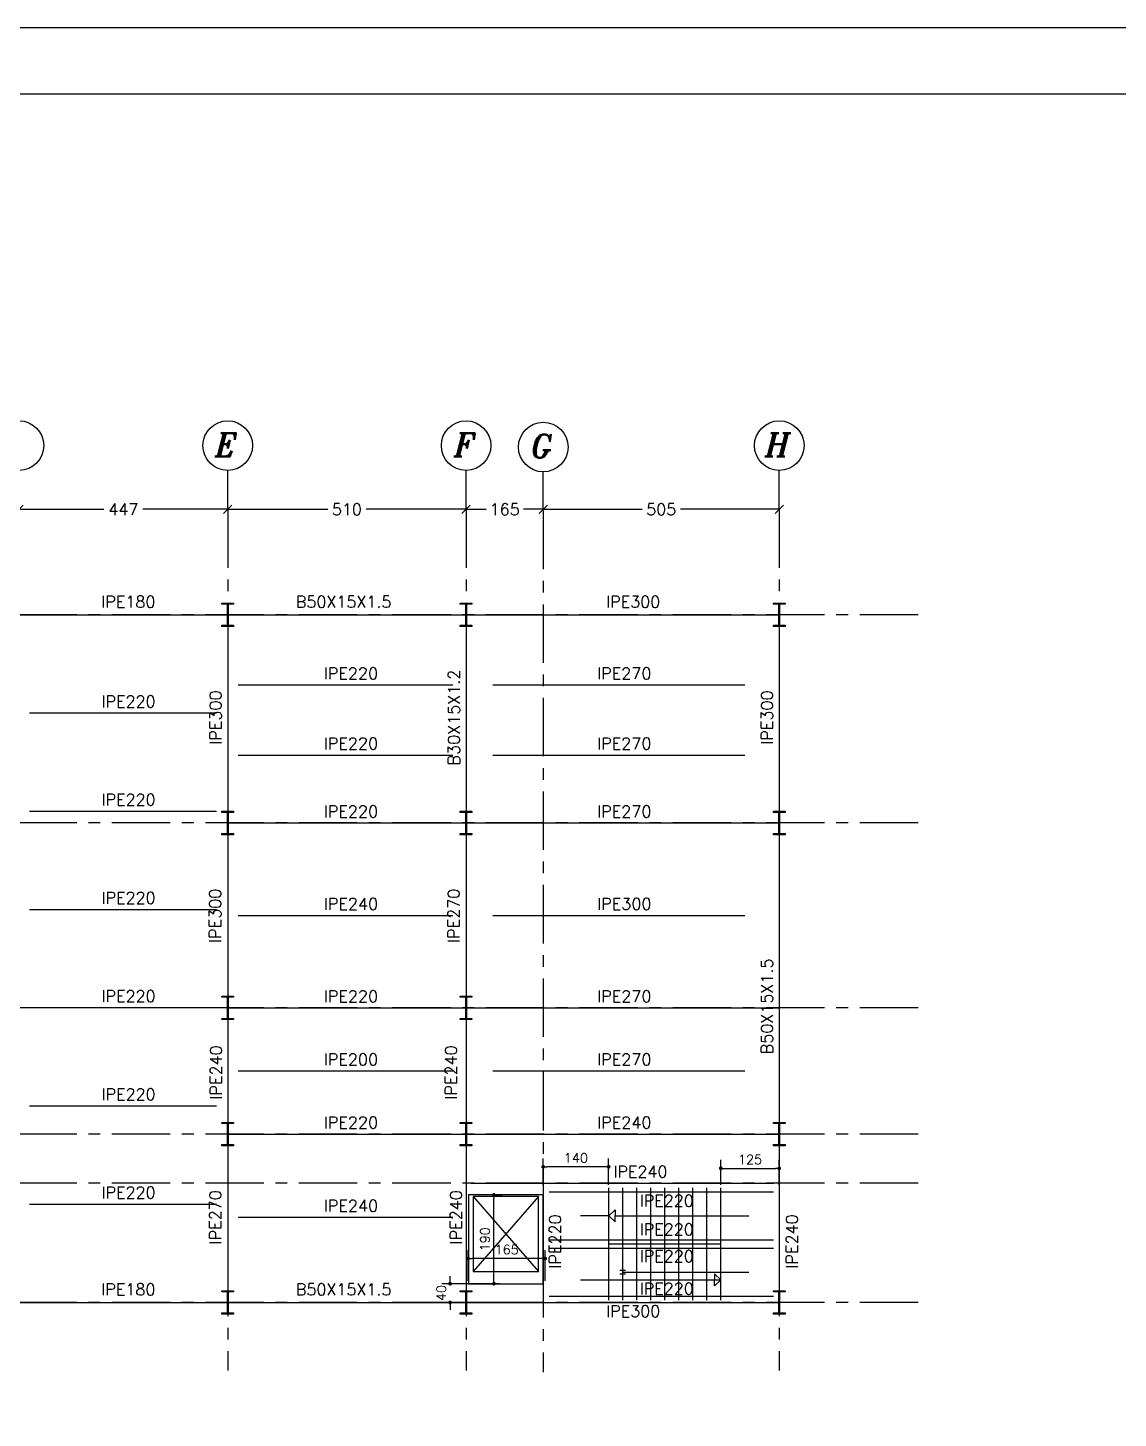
# Model space of a CAD drawing. Header units: inches. Extents: x 1387 to 2676, y -3005 to -2136.
# Drawn here: x 2480.74 to 2504.07, y -2680.13 to -2650.4 of the extents above; entities that cross this region are included whole.
import ezdxf
from ezdxf.enums import TextEntityAlignment as Align

# ---------------------------------------------------------------- set-up
doc = ezdxf.new("R2010")
doc.units = ezdxf.units.IN
doc.header["$MEASUREMENT"] = 0
doc.linetypes.add('CENTER', pattern=[2, 1.25, -0.25, 0.25, -0.25])
doc.linetypes.add('DASHDOTX2', pattern=[2, 1, -0.5, 0, -0.5])
for name, color, linetype in [('1', 1, 'Continuous'), ('3G', 3, 'Continuous'), ('4', 4, 'Continuous'), ('6M', 6, 'Continuous'), ('AA-IPE300', 27, 'Continuous'), ('Ax', 1, 'DASHDOTX2'), ('AXE', 1, 'CENTER'), ('DIM', 8, 'Continuous'), ('lateral brace', 5, 'Continuous'), ('Layer4', 118, 'Continuous'), ('MEMBER TEXT', 7, 'Continuous'), ('text1', 255, 'Continuous')]:
    doc.layers.add(name, color=color, linetype=linetype)
doc.styles.add('ITALICT', font='italict')
doc.styles.add('ROMANS', font='ROMANS')
doc.styles.add('ROMANT', font='romant')
doc.dimstyles.new('1-10-2', dxfattribs={"dimtxt": 0.2, "dimasz": 0.08, "dimexe": 0.18, "dimexo": 0.0625, "dimgap": 0.09, "dimtad": 1, "dimdec": 1, "dimlfac": 100, "dimdsep": 46, "dimtxsty": 'ROMANT', "dimblk": 'DOT', "dimcen": 0.09, "dimclrd": 1, "dimclre": 1, "dimclrt": 3, "dimadec": 0, "dimazin": 0, "dimtfac": 1, "dimtdec": 1, "dimtix": 1, "dimtofl": 0, "dimtmove": 2, "dimatfit": 3, "dimldrblk": 'DOT', "dimfxl": 1, "dimtolj": 1, "dimarcsym": 0})
doc.dimstyles.new('1-100r', dxfattribs={"dimscale": 0, "dimtxt": 0.25, "dimasz": 0.18, "dimexe": 0.18, "dimexo": 0.0625, "dimgap": 0.09, "dimtad": 0, "dimdec": 0, "dimlfac": 100, "dimzin": 0, "dimdsep": 46, "dimtxsty": 'ROMANT', "dimblk": 'OBLIQUE', "dimcen": 0.09, "dimclrd": 1, "dimclre": 1, "dimclrt": 2, "dimadec": 0, "dimazin": 0, "dimtfac": 1, "dimtdec": 0, "dimtofl": 0, "dimtmove": 2, "dimatfit": 3, "dimldrblk": 'OBLIQUE', "dimfxl": 0.18, "dimtolj": 1, "dimtzin": 0, "dimarcsym": 0})

# ---------------------------------------------------------------- blocks, each defined once
blk = doc.blocks.new('_Oblique')
at = {"color": 0, "linetype": 'ByBlock', "lineweight": -2}
blk.add_line((-0.5, -0.5), (0.5, 0.5), dxfattribs=at)
blk = doc.blocks.new('*D382')
at = {"layer": 'Defpoints', "color": 0, "ltscale": 0.05, "transparency": 16777216}
for p in [(2480.555, -2660.697), (2485.021, -2660.697), (2485.021, -2660.697)]:
    blk.add_point(p, dxfattribs=at)
at = {"layer": 'Layer4', "color": 1, "lineweight": -2, "ltscale": 0.05, "transparency": 16777216}
for p, q in [((2480.555, -2660.635), (2480.555, -2660.517)), ((2480.555, -2660.697), (2482.371, -2660.697)), ((2485.021, -2660.697), (2483.206, -2660.697)), ((2485.021, -2660.635), (2485.021, -2660.517))]:
    blk.add_line(p, q, dxfattribs=at)
at = {"layer": 'Layer4', "color": 1, "lineweight": -2, "ltscale": 0.05, "transparency": 16777216, "xscale": 0.18, "yscale": 0.18, "zscale": 0.18, "rotation": 180}
blk.add_blockref('_Oblique', (2480.555, -2660.697), dxfattribs=at)
at = {"layer": 'Layer4', "color": 1, "lineweight": -2, "ltscale": 0.05, "transparency": 16777216, "xscale": 0.18, "yscale": 0.18, "zscale": 0.18}
blk.add_blockref('_Oblique', (2485.021, -2660.697), dxfattribs=at)
at = {"layer": 'Layer4', "color": 2, "ltscale": 0.05, "transparency": 16777216, "insert": (2482.788, -2660.697), "char_height": 0.25, "attachment_point": 5, "style": 'ROMANT'}
blk.add_mtext('\\A1;447', dxfattribs=at)
blk = doc.blocks.new('*D375')
at = {"layer": 'Defpoints', "color": 0, "ltscale": 0.05, "transparency": 16777216}
for p in [(2485.021, -2660.697), (2490.121, -2660.697), (2490.121, -2660.697)]:
    blk.add_point(p, dxfattribs=at)
at = {"layer": 'Layer4', "color": 1, "lineweight": -2, "ltscale": 0.05, "transparency": 16777216}
for p, q in [((2485.021, -2660.635), (2485.021, -2660.517)), ((2485.021, -2660.697), (2487.16, -2660.697)), ((2490.121, -2660.697), (2487.983, -2660.697)), ((2490.121, -2660.635), (2490.121, -2660.517))]:
    blk.add_line(p, q, dxfattribs=at)
at = {"layer": 'Layer4', "color": 1, "lineweight": -2, "ltscale": 0.05, "transparency": 16777216, "xscale": 0.18, "yscale": 0.18, "zscale": 0.18, "rotation": 180}
blk.add_blockref('_Oblique', (2485.021, -2660.697), dxfattribs=at)
at = {"layer": 'Layer4', "color": 1, "lineweight": -2, "ltscale": 0.05, "transparency": 16777216, "xscale": 0.18, "yscale": 0.18, "zscale": 0.18}
blk.add_blockref('_Oblique', (2490.121, -2660.697), dxfattribs=at)
at = {"layer": 'Layer4', "color": 2, "ltscale": 0.05, "transparency": 16777216, "insert": (2487.571, -2660.697), "char_height": 0.25, "attachment_point": 5, "style": 'ROMANT'}
blk.add_mtext('\\A1;510', dxfattribs=at)
blk = doc.blocks.new('*D383')
at = {"layer": 'Defpoints', "color": 0, "ltscale": 0.05, "transparency": 16777216}
for p in [(2491.771, -2660.697), (2496.821, -2660.697), (2496.821, -2660.697)]:
    blk.add_point(p, dxfattribs=at)
at = {"layer": 'Layer4', "color": 1, "lineweight": -2, "ltscale": 0.05, "transparency": 16777216}
for p, q in [((2491.771, -2660.635), (2491.771, -2660.517)), ((2491.771, -2660.697), (2493.885, -2660.697)), ((2496.821, -2660.697), (2494.708, -2660.697)), ((2496.821, -2660.635), (2496.821, -2660.517))]:
    blk.add_line(p, q, dxfattribs=at)
at = {"layer": 'Layer4', "color": 1, "lineweight": -2, "ltscale": 0.05, "transparency": 16777216, "xscale": 0.18, "yscale": 0.18, "zscale": 0.18, "rotation": 180}
blk.add_blockref('_Oblique', (2491.771, -2660.697), dxfattribs=at)
at = {"layer": 'Layer4', "color": 1, "lineweight": -2, "ltscale": 0.05, "transparency": 16777216, "xscale": 0.18, "yscale": 0.18, "zscale": 0.18}
blk.add_blockref('_Oblique', (2496.821, -2660.697), dxfattribs=at)
at = {"layer": 'Layer4', "color": 2, "ltscale": 0.05, "transparency": 16777216, "insert": (2494.296, -2660.697), "char_height": 0.25, "attachment_point": 5, "style": 'ROMANT'}
blk.add_mtext('\\A1;505', dxfattribs=at)
blk = doc.blocks.new('*D378')
at = {"layer": 'Defpoints', "color": 0, "ltscale": 0.05, "transparency": 16777216}
for p in [(2490.121, -2660.697), (2490.121, -2660.697), (2491.771, -2660.729)]:
    blk.add_point(p, dxfattribs=at)
at = {"layer": 'Layer4', "color": 1, "lineweight": -2, "ltscale": 0.05, "transparency": 16777216}
for p, q in [((2490.121, -2660.635), (2490.121, -2660.517)), ((2490.121, -2660.697), (2490.547, -2660.697)), ((2491.771, -2660.697), (2491.346, -2660.697)), ((2491.771, -2660.667), (2491.771, -2660.517))]:
    blk.add_line(p, q, dxfattribs=at)
at = {"layer": 'Layer4', "color": 1, "lineweight": -2, "ltscale": 0.05, "transparency": 16777216, "xscale": 0.18, "yscale": 0.18, "zscale": 0.18, "rotation": 180}
blk.add_blockref('_Oblique', (2490.121, -2660.697), dxfattribs=at)
at = {"layer": 'Layer4', "color": 1, "lineweight": -2, "ltscale": 0.05, "transparency": 16777216, "xscale": 0.18, "yscale": 0.18, "zscale": 0.18}
blk.add_blockref('_Oblique', (2491.771, -2660.697), dxfattribs=at)
at = {"layer": 'Layer4', "color": 2, "ltscale": 0.05, "transparency": 16777216, "insert": (2490.946, -2660.697), "char_height": 0.25, "attachment_point": 5, "style": 'ROMANT'}
blk.add_mtext('\\A1;165', dxfattribs=at)
blk = doc.blocks.new('DOT')
at = {"layer": 'DIM', "color": 0, "linetype": 'ByBlock'}
blk.add_line((-0.5, 0), (-1, 0), dxfattribs=at)
at = {"layer": 'DIM', "color": 0, "linetype": 'ByBlock', "const_width": 0.5}
blk.add_lwpolyline([(-0.25, 0, 1), (0.25, 0, 1)], format="xyb", close=True, dxfattribs=at)
blk = doc.blocks.new('*D497')
at = {"color": 1, "lineweight": -2, "transparency": 16777216}
for p, q in [((2490.164, -2677.195), (2490.164, -2676.538)), ((2491.734, -2676.718), (2490.244, -2676.718)), ((2491.814, -2677.195), (2491.814, -2676.538))]:
    blk.add_line(p, q, dxfattribs=at)
at = {"layer": 'Defpoints', "color": 0, "transparency": 16777216}
for p in [(2490.164, -2676.718), (2490.164, -2677.257), (2491.814, -2677.257)]:
    blk.add_point(p, dxfattribs=at)
at = {"color": 1, "lineweight": -2, "transparency": 16777216, "xscale": 0.08, "yscale": 0.08, "zscale": 0.08, "rotation": 180}
blk.add_blockref('DOT', (2490.164, -2676.718), dxfattribs=at)
at = {"color": 1, "lineweight": -2, "transparency": 16777216, "xscale": 0.08, "yscale": 0.08, "zscale": 0.08}
blk.add_blockref('DOT', (2491.814, -2676.718), dxfattribs=at)
at = {"color": 3, "transparency": 16777216, "insert": (2490.989, -2676.528), "char_height": 0.2, "attachment_point": 5, "style": 'ROMANT'}
blk.add_mtext('\\A1;165', dxfattribs=at)
blk = doc.blocks.new('_Dot')
at = {"layer": 'DIM', "color": 0, "lineweight": -2}
blk.add_line((-0.5, 0), (-1, 0), dxfattribs=at)
at = {"layer": 'DIM', "color": 0, "const_width": 0.5}
blk.add_lwpolyline([(-0.25, 0, 1), (0.25, 0, 1)], format="xyb", close=True, dxfattribs=at)
blk = doc.blocks.new('*D498')
at = {"color": 1, "lineweight": -2, "transparency": 16777216}
for p, q in [((2490.715, -2677.177), (2490.715, -2675.437)), ((2490.749, -2675.357), (2490.895, -2675.357)), ((2490.749, -2677.257), (2490.895, -2677.257))]:
    blk.add_line(p, q, dxfattribs=at)
at = {"layer": 'Defpoints', "color": 0, "transparency": 16777216}
for p in [(2490.687, -2675.357), (2490.715, -2675.357), (2490.687, -2677.257)]:
    blk.add_point(p, dxfattribs=at)
at = {"color": 1, "lineweight": -2, "transparency": 16777216, "xscale": 0.08, "yscale": 0.08, "zscale": 0.08}
for p, rotation in [((2490.715, -2675.357), 90), ((2490.715, -2677.257), 270)]:
    blk.add_blockref('DOT', p, dxfattribs=dict(at, rotation=rotation))
at = {"color": 3, "transparency": 16777216, "insert": (2490.525, -2676.307), "char_height": 0.2, "attachment_point": 5, "rotation": 90, "style": 'ROMANT'}
blk.add_mtext('\\A1;190', dxfattribs=at)
blk = doc.blocks.new('*D499')
at = {"color": 1, "lineweight": -2, "transparency": 16777216}
for p, q in [((2489.779, -2677.177), (2489.779, -2677.097)), ((2490.833, -2677.257), (2489.599, -2677.257)), ((2490.833, -2677.657), (2489.599, -2677.657)), ((2489.779, -2677.737), (2489.779, -2677.817))]:
    blk.add_line(p, q, dxfattribs=at)
at = {"layer": 'Defpoints', "color": 0, "transparency": 16777216}
for p in [(2490.895, -2677.257), (2489.779, -2677.657), (2490.895, -2677.657)]:
    blk.add_point(p, dxfattribs=at)
at = {"color": 1, "lineweight": -2, "transparency": 16777216, "xscale": 0.08, "yscale": 0.08, "zscale": 0.08}
for p, rotation in [((2489.779, -2677.257), 270), ((2489.779, -2677.657), 90)]:
    blk.add_blockref('DOT', p, dxfattribs=dict(at, rotation=rotation))
at = {"color": 3, "transparency": 16777216, "insert": (2489.589, -2677.457), "char_height": 0.2, "attachment_point": 5, "rotation": 90, "style": 'ROMANT'}
blk.add_mtext('\\A1;40', dxfattribs=at)
blk = doc.blocks.new('*D503')
at = {"color": 1, "lineweight": -2, "transparency": 16777216}
for p, q in [((2491.771, -2675.145), (2491.771, -2674.577)), ((2493.171, -2675.145), (2493.171, -2674.577)), ((2493.091, -2674.757), (2491.851, -2674.757))]:
    blk.add_line(p, q, dxfattribs=at)
at = {"layer": 'Defpoints', "color": 0, "transparency": 16777216}
for p in [(2491.771, -2674.757), (2491.771, -2675.207), (2493.171, -2675.207)]:
    blk.add_point(p, dxfattribs=at)
at = {"color": 1, "lineweight": -2, "transparency": 16777216, "xscale": 0.08, "yscale": 0.08, "zscale": 0.08, "rotation": 180}
blk.add_blockref('DOT', (2491.771, -2674.757), dxfattribs=at)
at = {"color": 1, "lineweight": -2, "transparency": 16777216, "xscale": 0.08, "yscale": 0.08, "zscale": 0.08}
blk.add_blockref('DOT', (2493.171, -2674.757), dxfattribs=at)
at = {"color": 3, "transparency": 16777216, "insert": (2492.471, -2674.567), "char_height": 0.2, "attachment_point": 5, "style": 'ROMANT'}
blk.add_mtext('\\A1;140', dxfattribs=at)
blk = doc.blocks.new('*D504')
at = {"color": 1, "lineweight": -2, "transparency": 16777216}
for p, q in [((2495.571, -2675.145), (2495.571, -2674.61)), ((2496.821, -2675.145), (2496.821, -2674.61)), ((2495.651, -2674.79), (2496.741, -2674.79))]:
    blk.add_line(p, q, dxfattribs=at)
at = {"layer": 'Defpoints', "color": 0, "transparency": 16777216}
for p in [(2496.821, -2674.79), (2495.571, -2675.207), (2496.821, -2675.207)]:
    blk.add_point(p, dxfattribs=at)
at = {"color": 1, "lineweight": -2, "transparency": 16777216, "xscale": 0.08, "yscale": 0.08, "zscale": 0.08, "rotation": 180}
blk.add_blockref('DOT', (2495.571, -2674.79), dxfattribs=at)
at = {"color": 1, "lineweight": -2, "transparency": 16777216, "xscale": 0.08, "yscale": 0.08, "zscale": 0.08}
blk.add_blockref('DOT', (2496.821, -2674.79), dxfattribs=at)
at = {"color": 3, "transparency": 16777216, "insert": (2496.196, -2674.6), "char_height": 0.2, "attachment_point": 5, "style": 'ROMANT'}
blk.add_mtext('\\A1;125', dxfattribs=at)

msp = doc.modelspace()

# ---------------------------------------------------------------- hatches: boundary and pattern name
for points in [[(2485.013909, -2662.727304), (2485.002433, -2662.727304, 0.414414444), (2485.013909, -2662.738788)], [(2485.028909, -2662.727304), (2485.040385, -2662.727304, -0.414414444), (2485.028909, -2662.738788)], [(2490.113909, -2662.727304), (2490.102433, -2662.727304, 0.414414444), (2490.113909, -2662.738788)], [(2490.128909, -2662.727304), (2490.140385, -2662.727304, -0.414414444), (2490.128909, -2662.738788)], [(2496.813909, -2662.727304), (2496.802433, -2662.727304, 0.414414444), (2496.813909, -2662.738788)], [(2496.828909, -2662.727304), (2496.840385, -2662.727304, -0.414414444), (2496.828909, -2662.738788)], [(2485.013909, -2663.177343), (2485.002433, -2663.177343, -0.414414444), (2485.013909, -2663.165859)], [(2485.028909, -2663.177343), (2485.040385, -2663.177343, 0.414414444), (2485.028909, -2663.165859)], [(2490.113909, -2663.177343), (2490.102433, -2663.177343, -0.414414444), (2490.113909, -2663.165859)], [(2490.128909, -2663.177343), (2490.140385, -2663.177343, 0.414414444), (2490.128909, -2663.165859)], [(2496.813909, -2663.177343), (2496.802433, -2663.177343, -0.414414444), (2496.813909, -2663.165859)], [(2496.828909, -2663.177343), (2496.840385, -2663.177343, 0.414414444), (2496.828909, -2663.165859)], [(2485.013909, -2667.179662), (2485.002433, -2667.179662, 0.414414444), (2485.013909, -2667.191146)], [(2485.028909, -2667.179662), (2485.040385, -2667.179662, -0.414414444), (2485.028909, -2667.191146)], [(2490.113909, -2667.179662), (2490.102433, -2667.179662, 0.414414444), (2490.113909, -2667.191146)], [(2490.128909, -2667.179662), (2490.140385, -2667.179662, -0.414414444), (2490.128909, -2667.191146)], [(2496.813909, -2667.179662), (2496.802433, -2667.179662, 0.414414444), (2496.813909, -2667.191146)], [(2496.828909, -2667.179662), (2496.840385, -2667.179662, -0.414414444), (2496.828909, -2667.191146)], [(2485.013909, -2667.629702), (2485.002433, -2667.629702, -0.414414444), (2485.013909, -2667.618218)], [(2485.028909, -2667.629702), (2485.040385, -2667.629702, 0.414414444), (2485.028909, -2667.618218)], [(2490.113909, -2667.629702), (2490.102433, -2667.629702, -0.414414444), (2490.113909, -2667.618218)], [(2490.128909, -2667.629702), (2490.140385, -2667.629702, 0.414414444), (2490.128909, -2667.618218)], [(2496.813909, -2667.629702), (2496.802433, -2667.629702, -0.414414444), (2496.813909, -2667.618218)], [(2496.828909, -2667.629702), (2496.840385, -2667.629702, 0.414414444), (2496.828909, -2667.618218)], [(2485.013909, -2671.132021), (2485.002433, -2671.132021, 0.414414444), (2485.013909, -2671.143505)], [(2485.028909, -2671.132021), (2485.040385, -2671.132021, -0.414414444), (2485.028909, -2671.143505)], [(2490.113909, -2671.132021), (2490.102433, -2671.132021, 0.414414444), (2490.113909, -2671.143505)], [(2490.128909, -2671.132021), (2490.140385, -2671.132021, -0.414414444), (2490.128909, -2671.143505)], [(2485.013909, -2671.58206), (2485.002433, -2671.58206, -0.414414444), (2485.013909, -2671.570576)], [(2485.028909, -2671.58206), (2485.040385, -2671.58206, 0.414414444), (2485.028909, -2671.570576)], [(2490.113909, -2671.58206), (2490.102433, -2671.58206, -0.414414444), (2490.113909, -2671.570576)], [(2490.128909, -2671.58206), (2490.140385, -2671.58206, 0.414414444), (2490.128909, -2671.570576)], [(2485.013909, -2673.832021), (2485.002433, -2673.832021, 0.414414444), (2485.013909, -2673.843505)], [(2485.028909, -2673.832021), (2485.040385, -2673.832021, -0.414414444), (2485.028909, -2673.843505)], [(2490.113909, -2673.832021), (2490.102433, -2673.832021, 0.414414444), (2490.113909, -2673.843505)], [(2490.128909, -2673.832021), (2490.140385, -2673.832021, -0.414414444), (2490.128909, -2673.843505)], [(2496.813909, -2673.832021), (2496.802433, -2673.832021, 0.414414444), (2496.813909, -2673.843505)], [(2496.828909, -2673.832021), (2496.840385, -2673.832021, -0.414414444), (2496.828909, -2673.843505)], [(2485.013909, -2674.28206), (2485.002433, -2674.28206, -0.414414444), (2485.013909, -2674.270576)], [(2485.028909, -2674.28206), (2485.040385, -2674.28206, 0.414414444), (2485.028909, -2674.270576)], [(2490.113909, -2674.28206), (2490.102433, -2674.28206, -0.414414444), (2490.113909, -2674.270576)], [(2490.128909, -2674.28206), (2490.140385, -2674.28206, 0.414414444), (2490.128909, -2674.270576)], [(2496.813909, -2674.28206), (2496.802433, -2674.28206, -0.414414444), (2496.813909, -2674.270576)], [(2496.828909, -2674.28206), (2496.840385, -2674.28206, 0.414414444), (2496.828909, -2674.270576)], [(2485.013909, -2677.432021), (2485.002433, -2677.432021, 0.414414444), (2485.013909, -2677.443505)], [(2485.028909, -2677.432021), (2485.040385, -2677.432021, -0.414414444), (2485.028909, -2677.443505)], [(2490.113909, -2677.432021), (2490.102433, -2677.432021, 0.414414444), (2490.113909, -2677.443505)], [(2490.128909, -2677.432021), (2490.140385, -2677.432021, -0.414414444), (2490.128909, -2677.443505)], [(2496.813909, -2677.432021), (2496.802433, -2677.432021, 0.414414444), (2496.813909, -2677.443505)], [(2496.828909, -2677.432021), (2496.840385, -2677.432021, -0.414414444), (2496.828909, -2677.443505)], [(2485.013909, -2677.88206), (2485.002433, -2677.88206, -0.414414444), (2485.013909, -2677.870576)], [(2485.028909, -2677.88206), (2485.040385, -2677.88206, 0.414414444), (2485.028909, -2677.870576)], [(2490.113909, -2677.88206), (2490.102433, -2677.88206, -0.414414444), (2490.113909, -2677.870576)], [(2490.128909, -2677.88206), (2490.140385, -2677.88206, 0.414414444), (2490.128909, -2677.870576)], [(2496.813909, -2677.88206), (2496.802433, -2677.88206, -0.414414444), (2496.813909, -2677.870576)], [(2496.828909, -2677.88206), (2496.840385, -2677.88206, 0.414414444), (2496.828909, -2677.870576)]]:
    msp.add_hatch(color=1).paths.add_polyline_path(points)

# ---------------------------------------------------------------- linework, layer by layer
for p, q in [((2493.171409, -2677.607021), (2493.171409, -2675.207021)), ((2493.471409, -2677.607021), (2493.471409, -2675.207021)), ((2493.771409, -2677.607021), (2493.771409, -2675.207021)), ((2494.071409, -2677.607021), (2494.071409, -2675.207021)), ((2494.371409, -2677.607021), (2494.371409, -2675.207021)), ((2494.671409, -2677.607021), (2494.671409, -2675.207021)), ((2494.971409, -2677.607021), (2494.971409, -2675.207021)), ((2495.271409, -2677.607021), (2495.271409, -2675.207021)), ((2495.571409, -2677.607021), (2495.571409, -2675.207021)), ((2493.171409, -2676.407021), (2495.571409, -2676.407021)), ((2493.171409, -2676.407021), (2495.571409, -2676.407021))]:
    msp.add_line(p, q)
at = {"color": 2}
for p, q in [((2491.771409, -2675.357021), (2490.171409, -2675.357021)), ((2490.171409, -2675.357021), (2490.171409, -2677.257021)), ((2491.771409, -2677.257021), (2491.771409, -2675.357021)), ((2490.171409, -2677.257021), (2491.771409, -2677.257021))]:
    msp.add_line(p, q, dxfattribs=at)
at = {"color": 1}
for p, q in [((2493.171409, -2675.807021), (2492.571409, -2675.807021)), ((2493.307003, -2675.807021), (2496.171409, -2675.807021)), ((2493.408279, -2676.965928), (2493.534539, -2676.965928)), ((2493.408279, -2677.048113), (2493.534539, -2677.048113)), ((2493.471409, -2677.007021), (2496.171409, -2677.007021)), ((2492.571409, -2677.17276), (2495.571409, -2677.17276))]:
    msp.add_line(p, q, dxfattribs=at)
for points in [[(2493.171409, -2675.807021), (2493.307003, -2675.678785), (2493.307003, -2675.807021)], [(2493.171409, -2675.807021), (2493.307003, -2675.935256), (2493.307003, -2675.807021)], [(2495.571409, -2677.17276), (2495.435815, -2677.044525), (2495.435815, -2677.17276)], [(2495.571409, -2677.17276), (2495.435815, -2677.300995), (2495.435815, -2677.17276)]]:
    msp.add_lwpolyline(points, dxfattribs=at)
at = {"layer": '1'}
msp.add_lwpolyline([(2457.266601, -2708.448994), (2538.534951, -2708.448994), (2538.534951, -2651.815997), (2457.266601, -2651.815997)], close=True, dxfattribs=at)
for centre in [(2480.555407, -2659.334641), (2485.021409, -2659.334641), (2490.121409, -2659.334641), (2491.771409, -2659.366297), (2496.821409, -2659.334641)]:
    msp.add_circle(centre, 0.53, dxfattribs=at)
at = {"layer": '3G'}
for points in [[(2484.896409, -2663.202304), (2484.896409, -2663.177304), (2485.013909, -2663.177304), (2485.013909, -2662.727304), (2484.896409, -2662.727304), (2484.896409, -2662.702304), (2485.146409, -2662.702304), (2485.146409, -2662.727304), (2485.028909, -2662.727304), (2485.028909, -2663.177304), (2485.146409, -2663.177304), (2485.146409, -2663.202304)], [(2489.996409, -2663.202304), (2489.996409, -2663.177304), (2490.113909, -2663.177304), (2490.113909, -2662.727304), (2489.996409, -2662.727304), (2489.996409, -2662.702304), (2490.246409, -2662.702304), (2490.246409, -2662.727304), (2490.128909, -2662.727304), (2490.128909, -2663.177304), (2490.246409, -2663.177304), (2490.246409, -2663.202304)], [(2496.696409, -2663.202304), (2496.696409, -2663.177304), (2496.813909, -2663.177304), (2496.813909, -2662.727304), (2496.696409, -2662.727304), (2496.696409, -2662.702304), (2496.946409, -2662.702304), (2496.946409, -2662.727304), (2496.828909, -2662.727304), (2496.828909, -2663.177304), (2496.946409, -2663.177304), (2496.946409, -2663.202304)], [(2484.896409, -2667.654662), (2484.896409, -2667.629662), (2485.013909, -2667.629662), (2485.013909, -2667.179662), (2484.896409, -2667.179662), (2484.896409, -2667.154662), (2485.146409, -2667.154662), (2485.146409, -2667.179662), (2485.028909, -2667.179662), (2485.028909, -2667.629662), (2485.146409, -2667.629662), (2485.146409, -2667.654662)], [(2489.996409, -2667.654662), (2489.996409, -2667.629662), (2490.113909, -2667.629662), (2490.113909, -2667.179662), (2489.996409, -2667.179662), (2489.996409, -2667.154662), (2490.246409, -2667.154662), (2490.246409, -2667.179662), (2490.128909, -2667.179662), (2490.128909, -2667.629662), (2490.246409, -2667.629662), (2490.246409, -2667.654662)], [(2496.696409, -2667.654662), (2496.696409, -2667.629662), (2496.813909, -2667.629662), (2496.813909, -2667.179662), (2496.696409, -2667.179662), (2496.696409, -2667.154662), (2496.946409, -2667.154662), (2496.946409, -2667.179662), (2496.828909, -2667.179662), (2496.828909, -2667.629662), (2496.946409, -2667.629662), (2496.946409, -2667.654662)], [(2484.896409, -2671.607021), (2484.896409, -2671.582021), (2485.013909, -2671.582021), (2485.013909, -2671.132021), (2484.896409, -2671.132021), (2484.896409, -2671.107021), (2485.146409, -2671.107021), (2485.146409, -2671.132021), (2485.028909, -2671.132021), (2485.028909, -2671.582021), (2485.146409, -2671.582021), (2485.146409, -2671.607021)], [(2489.996409, -2671.607021), (2489.996409, -2671.582021), (2490.113909, -2671.582021), (2490.113909, -2671.132021), (2489.996409, -2671.132021), (2489.996409, -2671.107021), (2490.246409, -2671.107021), (2490.246409, -2671.132021), (2490.128909, -2671.132021), (2490.128909, -2671.582021), (2490.246409, -2671.582021), (2490.246409, -2671.607021)], [(2484.896409, -2674.307021), (2484.896409, -2674.282021), (2485.013909, -2674.282021), (2485.013909, -2673.832021), (2484.896409, -2673.832021), (2484.896409, -2673.807021), (2485.146409, -2673.807021), (2485.146409, -2673.832021), (2485.028909, -2673.832021), (2485.028909, -2674.282021), (2485.146409, -2674.282021), (2485.146409, -2674.307021)], [(2489.996409, -2674.307021), (2489.996409, -2674.282021), (2490.113909, -2674.282021), (2490.113909, -2673.832021), (2489.996409, -2673.832021), (2489.996409, -2673.807021), (2490.246409, -2673.807021), (2490.246409, -2673.832021), (2490.128909, -2673.832021), (2490.128909, -2674.282021), (2490.246409, -2674.282021), (2490.246409, -2674.307021)], [(2496.696409, -2674.307021), (2496.696409, -2674.282021), (2496.813909, -2674.282021), (2496.813909, -2673.832021), (2496.696409, -2673.832021), (2496.696409, -2673.807021), (2496.946409, -2673.807021), (2496.946409, -2673.832021), (2496.828909, -2673.832021), (2496.828909, -2674.282021), (2496.946409, -2674.282021), (2496.946409, -2674.307021)], [(2484.896409, -2677.907021), (2484.896409, -2677.882021), (2485.013909, -2677.882021), (2485.013909, -2677.432021), (2484.896409, -2677.432021), (2484.896409, -2677.407021), (2485.146409, -2677.407021), (2485.146409, -2677.432021), (2485.028909, -2677.432021), (2485.028909, -2677.882021), (2485.146409, -2677.882021), (2485.146409, -2677.907021)], [(2489.996409, -2677.907021), (2489.996409, -2677.882021), (2490.113909, -2677.882021), (2490.113909, -2677.432021), (2489.996409, -2677.432021), (2489.996409, -2677.407021), (2490.246409, -2677.407021), (2490.246409, -2677.432021), (2490.128909, -2677.432021), (2490.128909, -2677.882021), (2490.246409, -2677.882021), (2490.246409, -2677.907021)], [(2496.696409, -2677.907021), (2496.696409, -2677.882021), (2496.813909, -2677.882021), (2496.813909, -2677.432021), (2496.696409, -2677.432021), (2496.696409, -2677.407021), (2496.946409, -2677.407021), (2496.946409, -2677.432021), (2496.828909, -2677.432021), (2496.828909, -2677.882021), (2496.946409, -2677.882021), (2496.946409, -2677.907021)]]:
    msp.add_lwpolyline(points, close=True, dxfattribs=at)
for centre, start, end in [((2485.013909, -2662.727312), 180.1579269, 270.1579269), ((2485.028909, -2662.727312), 269.8420731, 359.8420731), ((2485.028909, -2662.727312), 269.8420731, 359.8420731), ((2490.113909, -2662.727312), 180.1579269, 270.1579269), ((2490.128909, -2662.727312), 269.8420731, 359.8420731), ((2490.128909, -2662.727312), 269.8420731, 359.8420731), ((2496.813909, -2662.727312), 180.1579269, 270.1579269), ((2496.828909, -2662.727312), 269.8420731, 359.8420731), ((2496.828909, -2662.727312), 269.8420731, 359.8420731), ((2485.013909, -2663.177335), 89.8420731, 179.8420731), ((2485.013909, -2663.177335), 89.8420731, 179.8420731), ((2485.028909, -2663.177335), 0.1579269, 90.1579269), ((2485.028909, -2663.177335), 0.1579269, 90.1579269), ((2485.028909, -2663.177335), 0.1579269, 90.1579269), ((2490.113909, -2663.177335), 89.8420731, 179.8420731), ((2490.113909, -2663.177335), 89.8420731, 179.8420731), ((2490.128909, -2663.177335), 0.1579269, 90.1579269), ((2490.128909, -2663.177335), 0.1579269, 90.1579269), ((2490.128909, -2663.177335), 0.1579269, 90.1579269), ((2496.813909, -2663.177335), 89.8420731, 179.8420731), ((2496.813909, -2663.177335), 89.8420731, 179.8420731), ((2496.828909, -2663.177335), 0.1579269, 90.1579269), ((2496.828909, -2663.177335), 0.1579269, 90.1579269), ((2496.828909, -2663.177335), 0.1579269, 90.1579269), ((2485.013909, -2667.17967), 180.1579269, 270.1579269), ((2485.028909, -2667.17967), 269.8420731, 359.8420731), ((2485.028909, -2667.17967), 269.8420731, 359.8420731), ((2490.113909, -2667.17967), 180.1579269, 270.1579269), ((2490.128909, -2667.17967), 269.8420731, 359.8420731), ((2490.128909, -2667.17967), 269.8420731, 359.8420731), ((2496.813909, -2667.17967), 180.1579269, 270.1579269), ((2496.828909, -2667.17967), 269.8420731, 359.8420731), ((2496.828909, -2667.17967), 269.8420731, 359.8420731), ((2485.013909, -2667.629694), 89.8420731, 179.8420731), ((2485.013909, -2667.629694), 89.8420731, 179.8420731), ((2485.028909, -2667.629694), 0.1579269, 90.1579269), ((2485.028909, -2667.629694), 0.1579269, 90.1579269), ((2485.028909, -2667.629694), 0.1579269, 90.1579269), ((2490.113909, -2667.629694), 89.8420731, 179.8420731), ((2490.113909, -2667.629694), 89.8420731, 179.8420731), ((2490.128909, -2667.629694), 0.1579269, 90.1579269), ((2490.128909, -2667.629694), 0.1579269, 90.1579269), ((2490.128909, -2667.629694), 0.1579269, 90.1579269), ((2496.813909, -2667.629694), 89.8420731, 179.8420731), ((2496.813909, -2667.629694), 89.8420731, 179.8420731), ((2496.828909, -2667.629694), 0.1579269, 90.1579269), ((2496.828909, -2667.629694), 0.1579269, 90.1579269), ((2496.828909, -2667.629694), 0.1579269, 90.1579269), ((2485.013909, -2671.132029), 180.1579269, 270.1579269), ((2485.028909, -2671.132029), 269.8420731, 359.8420731), ((2485.028909, -2671.132029), 269.8420731, 359.8420731), ((2490.113909, -2671.132029), 180.1579269, 270.1579269), ((2490.128909, -2671.132029), 269.8420731, 359.8420731), ((2490.128909, -2671.132029), 269.8420731, 359.8420731), ((2485.013909, -2671.582052), 89.8420731, 179.8420731), ((2485.013909, -2671.582052), 89.8420731, 179.8420731), ((2485.028909, -2671.582052), 0.1579269, 90.1579269), ((2485.028909, -2671.582052), 0.1579269, 90.1579269), ((2485.028909, -2671.582052), 0.1579269, 90.1579269), ((2490.113909, -2671.582052), 89.8420731, 179.8420731), ((2490.113909, -2671.582052), 89.8420731, 179.8420731), ((2490.128909, -2671.582052), 0.1579269, 90.1579269), ((2490.128909, -2671.582052), 0.1579269, 90.1579269), ((2490.128909, -2671.582052), 0.1579269, 90.1579269), ((2485.013909, -2673.832029), 180.1579269, 270.1579269), ((2485.028909, -2673.832029), 269.8420731, 359.8420731), ((2485.028909, -2673.832029), 269.8420731, 359.8420731), ((2490.113909, -2673.832029), 180.1579269, 270.1579269), ((2490.128909, -2673.832029), 269.8420731, 359.8420731), ((2490.128909, -2673.832029), 269.8420731, 359.8420731), ((2496.813909, -2673.832029), 180.1579269, 270.1579269), ((2496.828909, -2673.832029), 269.8420731, 359.8420731), ((2496.828909, -2673.832029), 269.8420731, 359.8420731), ((2485.013909, -2674.282052), 89.8420731, 179.8420731), ((2485.013909, -2674.282052), 89.8420731, 179.8420731), ((2485.028909, -2674.282052), 0.1579269, 90.1579269), ((2485.028909, -2674.282052), 0.1579269, 90.1579269), ((2485.028909, -2674.282052), 0.1579269, 90.1579269), ((2490.113909, -2674.282052), 89.8420731, 179.8420731), ((2490.113909, -2674.282052), 89.8420731, 179.8420731), ((2490.128909, -2674.282052), 0.1579269, 90.1579269), ((2490.128909, -2674.282052), 0.1579269, 90.1579269), ((2490.128909, -2674.282052), 0.1579269, 90.1579269), ((2496.813909, -2674.282052), 89.8420731, 179.8420731), ((2496.813909, -2674.282052), 89.8420731, 179.8420731), ((2496.828909, -2674.282052), 0.1579269, 90.1579269), ((2496.828909, -2674.282052), 0.1579269, 90.1579269), ((2496.828909, -2674.282052), 0.1579269, 90.1579269), ((2485.013909, -2677.432029), 180.1579269, 270.1579269), ((2485.028909, -2677.432029), 269.8420731, 359.8420731), ((2485.028909, -2677.432029), 269.8420731, 359.8420731), ((2490.113909, -2677.432029), 180.1579269, 270.1579269), ((2490.128909, -2677.432029), 269.8420731, 359.8420731), ((2490.128909, -2677.432029), 269.8420731, 359.8420731), ((2496.813909, -2677.432029), 180.1579269, 270.1579269), ((2496.828909, -2677.432029), 269.8420731, 359.8420731), ((2496.828909, -2677.432029), 269.8420731, 359.8420731), ((2485.013909, -2677.882052), 89.8420731, 179.8420731), ((2485.013909, -2677.882052), 89.8420731, 179.8420731), ((2485.028909, -2677.882052), 0.1579269, 90.1579269), ((2485.028909, -2677.882052), 0.1579269, 90.1579269), ((2485.028909, -2677.882052), 0.1579269, 90.1579269), ((2490.113909, -2677.882052), 89.8420731, 179.8420731), ((2490.113909, -2677.882052), 89.8420731, 179.8420731), ((2490.128909, -2677.882052), 0.1579269, 90.1579269), ((2490.128909, -2677.882052), 0.1579269, 90.1579269), ((2490.128909, -2677.882052), 0.1579269, 90.1579269), ((2496.813909, -2677.882052), 89.8420731, 179.8420731), ((2496.813909, -2677.882052), 89.8420731, 179.8420731), ((2496.828909, -2677.882052), 0.1579269, 90.1579269), ((2496.828909, -2677.882052), 0.1579269, 90.1579269), ((2496.828909, -2677.882052), 0.1579269, 90.1579269)]:
    msp.add_arc(centre, 0.011476, start, end, dxfattribs=at)
at = {"layer": '4'}
for p, q in [((2491.671409, -2675.394165), (2490.271409, -2676.994165)), ((2490.271409, -2675.394165), (2491.671409, -2676.994165))]:
    msp.add_line(p, q, dxfattribs=at)
msp.add_lwpolyline([(2490.271409, -2675.394165), (2490.271409, -2676.994165), (2491.671409, -2676.994165), (2491.671409, -2675.394165), (2490.271409, -2675.394165)], dxfattribs=at)
at = {"layer": '6M'}
for p, q in [((2485.021409, -2663.202304), (2485.021409, -2677.407021)), ((2490.121409, -2663.202304), (2490.121409, -2677.407021)), ((2496.821409, -2663.202304), (2496.821409, -2677.407021))]:
    msp.add_line(p, q, dxfattribs=at)
at = {"layer": 'AA-IPE300', "color": 3}
for p, q in [((2471.655407, -2662.952304), (2496.821409, -2662.952304)), ((2485.243909, -2664.452304), (2489.836099, -2664.452304)), ((2490.690557, -2664.452304), (2496.08635, -2664.452304)), ((2480.777907, -2665.052304), (2484.782907, -2665.052304)), ((2485.243909, -2665.952304), (2489.836099, -2665.952304)), ((2490.690557, -2665.952304), (2496.08635, -2665.952304)), ((2480.777907, -2667.152304), (2484.782907, -2667.152304)), ((2485.021409, -2667.404662), (2496.821409, -2667.404662)), ((2480.777907, -2669.252304), (2484.782907, -2669.252304)), ((2485.243909, -2669.380841), (2489.836099, -2669.380841)), ((2490.690557, -2669.380841), (2496.08635, -2669.380841)), ((2480.777907, -2671.352304), (2484.782907, -2671.352304)), ((2485.021409, -2671.357021), (2496.821409, -2671.357021)), ((2485.243909, -2672.707021), (2489.836099, -2672.707021)), ((2490.690557, -2672.707021), (2496.08635, -2672.707021)), ((2480.777907, -2673.452304), (2484.782907, -2673.452304)), ((2485.021409, -2674.057021), (2496.821409, -2674.057021)), ((2490.232384, -2675.107021), (2496.695159, -2675.107021)), ((2491.771409, -2675.272021), (2491.771409, -2677.492021)), ((2491.897659, -2675.290424), (2496.695159, -2675.290424)), ((2480.777907, -2675.552304), (2484.782907, -2675.552304)), ((2485.243909, -2675.835847), (2489.836099, -2675.835847)), ((2491.897659, -2676.319525), (2496.695159, -2676.319525)), ((2491.897659, -2676.494517), (2496.695159, -2676.494517)), ((2471.655407, -2677.657021), (2496.821409, -2677.657021)), ((2491.897659, -2677.523618), (2496.695159, -2677.523618))]:
    msp.add_line(p, q, dxfattribs=at)
at = {"layer": 'Ax', "linetype": 'Continuous'}
for p, q in [((2485.021409, -2660.697427), (2485.021409, -2659.864641)), ((2490.121409, -2660.697427), (2490.121409, -2659.864641)), ((2491.771409, -2660.729083), (2491.771409, -2659.896297)), ((2496.821409, -2660.697427), (2496.821409, -2659.864641))]:
    msp.add_line(p, q, dxfattribs=at)
at = {"layer": 'AXE'}
for p, q in [((2485.021409, -2660.697427), (2485.021409, -2679.114393)), ((2490.121409, -2660.697427), (2490.121409, -2679.114393)), ((2491.771409, -2660.729083), (2491.771409, -2679.146049)), ((2496.821409, -2660.697427), (2496.821409, -2679.114393)), ((2499.792216, -2662.952304), (2465.081437, -2662.952304)), ((2499.792216, -2667.404662), (2465.081437, -2667.404662)), ((2499.792216, -2671.357021), (2465.081437, -2671.357021)), ((2499.792216, -2674.057021), (2465.081437, -2674.057021)), ((2499.792216, -2675.107021), (2465.081437, -2675.107021)), ((2499.792216, -2677.657021), (2465.081437, -2677.657021))]:
    msp.add_line(p, q, dxfattribs=at)
at = {"layer": 'DIM'}
msp.add_lwpolyline([(2455.850776, -2709.864819), (2539.950776, -2709.864819), (2539.950776, -2650.400172), (2455.850776, -2650.400172)], close=True, dxfattribs=at)
at = {"layer": 'lateral brace'}
msp.add_lwpolyline([(2455.850776, -2709.864819), (2539.950776, -2709.864819), (2539.950776, -2650.400172), (2455.850776, -2650.400172)], close=True, dxfattribs=at)
at = {"layer": 'Layer4'}
msp.add_lwpolyline([(2539.950776, -2650.400172), (2455.850776, -2650.400172), (2455.850776, -2709.864819), (2539.950776, -2709.864819)], close=True, dxfattribs=at)

# ---------------------------------------------------------------- texts
at = {"layer": 'MEMBER TEXT', "color": 3, "ltscale": 2, "style": 'ROMANS'}
for s, p in [('IPE180', (2482.894544, -2662.873275)), ('B50X15X1.5', (2487.501259, -2662.873275)), ('IPE300', (2493.697508, -2662.873275)), ('IPE220', (2487.657712, -2664.406633)), ('IPE270', (2493.506161, -2664.406633)), ('IPE220', (2482.898115, -2665.006633)), ('IPE220', (2487.657712, -2665.906633)), ('IPE270', (2493.506161, -2665.906633)), ('IPE220', (2482.898115, -2667.106633)), ('IPE220', (2487.657712, -2667.358991)), ('IPE270', (2493.506161, -2667.358991)), ('IPE220', (2482.898115, -2669.206633)), ('IPE240', (2487.657712, -2669.335171)), ('IPE300', (2493.506161, -2669.335171)), ('IPE220', (2482.898115, -2671.306633)), ('IPE220', (2487.657712, -2671.31135)), ('IPE270', (2493.506161, -2671.31135)), ('IPE200', (2487.657712, -2672.66135)), ('IPE270', (2493.506161, -2672.66135)), ('IPE220', (2482.898115, -2673.406633)), ('IPE220', (2487.657712, -2674.01135)), ('IPE240', (2493.506161, -2674.01135)), ('IPE240', (2493.851115, -2675.06135)), ('IPE220', (2482.898115, -2675.506633)), ('IPE240', (2487.657712, -2675.790176)), ('IPE220', (2494.414117, -2675.683935)), ('IPE220', (2494.414117, -2676.296312)), ('IPE220', (2494.414117, -2676.867869)), ('IPE180', (2482.894544, -2677.577992)), ('B50X15X1.5', (2487.501259, -2677.577992)), ('IPE220', (2494.414117, -2677.561899)), ('IPE300', (2493.697508, -2678.045112))]:
    msp.add_text(s, height=0.25, dxfattribs=at).set_placement(p, align=Align.BOTTOM_CENTER)
for s, p in [('B30X15X1.2', (2490.059435, -2665.149361)), ('IPE300', (2484.959435, -2665.149361)), ('IPE300', (2496.759435, -2665.149361)), ('IPE300', (2484.951935, -2669.388164)), ('IPE270', (2490.054571, -2669.388164)), ('B50X15X1.5', (2496.759435, -2671.325459)), ('IPE240', (2484.96889, -2672.738415)), ('IPE240', (2489.998828, -2672.738415)), ('IPE270', (2484.954834, -2675.836283)), ('IPE240', (2490.104834, -2675.836283)), ('IPE220', (2492.226328, -2676.352892)), ('IPE240', (2497.292654, -2676.352892))]:
    msp.add_text(s, height=0.25, rotation=90, dxfattribs=at).set_placement(p, align=Align.BOTTOM_CENTER)
at = {"layer": 'text1', "style": 'ITALICT'}
for s, p in [('E', (2484.991552, -2659.316417)), ('F', (2490.091552, -2659.316417)), ('G', (2491.741552, -2659.348073)), ('H', (2496.791552, -2659.316417))]:
    msp.add_text(s, height=0.5, dxfattribs=at).set_placement(p, align=Align.MIDDLE_CENTER)

# ---------------------------------------------------------------- dimensions: what is measured, and where the dimension line sits
for base, p1, p2, picture, middle in [((2491.771409, -2674.756731), (2493.171409, -2675.207021), (2491.771409, -2675.207021), '*D503', (2492.471409, -2674.566731)), ((2496.821409, -2674.789947), (2495.571409, -2675.207021), (2496.821409, -2675.207021), '*D504', (2496.196409, -2674.599947)), ((2490.163629, -2676.71807), (2491.813629, -2677.257021), (2490.163629, -2677.257021), '*D497', (2490.988629, -2676.52807))]:
    dim = msp.add_linear_dim(base=base, p1=p1, p2=p2, dimstyle='1-10-2')
    dim.commit()
    dim.dimension.update_dxf_attribs({"geometry": picture, "text_midpoint": middle})
for base, p1, p2, picture, middle in [((2490.715077, -2675.357021), (2490.686663, -2677.257021), (2490.686663, -2675.357021), '*D498', (2490.525077, -2676.307021)), ((2489.778795, -2677.657021), (2490.895077, -2677.257021), (2490.895077, -2677.657021), '*D499', (2489.588795, -2677.457021))]:
    dim = msp.add_linear_dim(base=base, p1=p1, p2=p2, angle=90, dimstyle='1-10-2')
    dim.commit()
    dim.dimension.update_dxf_attribs({"geometry": picture, "text_midpoint": middle})
at = {"layer": 'Layer4', "ltscale": 0.05}
for base, p1, p2, override, picture, middle in [((2485.021409, -2660.697427), (2480.555407, -2660.697427), (2485.021409, -2660.697427), {"dimscale": 1, "dimtmove": 1, "dimfxl": 0.3}, '*D382', (2482.788408, -2660.697427)), ((2490.121409, -2660.697427), (2485.021409, -2660.697427), (2490.121409, -2660.697427), {"dimscale": 1, "dimtmove": 1, "dimfxl": 0.3}, '*D375', (2487.571409, -2660.697427)), ((2490.121409, -2660.697427), (2491.771409, -2660.729083), (2490.121409, -2660.697427), {"dimscale": 1}, '*D378', (2490.946409, -2660.697427)), ((2496.821409, -2660.697427), (2491.771409, -2660.697427), (2496.821409, -2660.697427), {"dimscale": 1, "dimtmove": 1, "dimfxl": 0.3}, '*D383', (2494.296409, -2660.697427))]:
    dim = msp.add_linear_dim(base=base, p1=p1, p2=p2, dimstyle='1-100r', override=override, dxfattribs=at)
    dim.commit()
    dim.dimension.update_dxf_attribs({"geometry": picture, "text_midpoint": middle})

doc.saveas('drawing.dxf')
